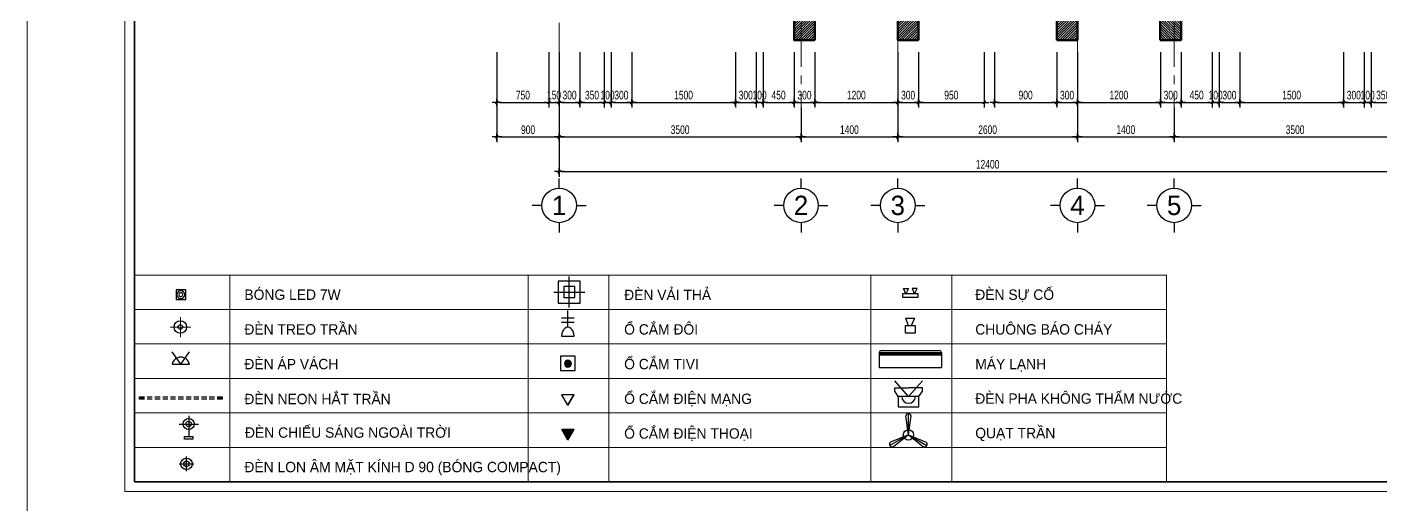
# Model space of a CAD drawing. Header units: inches. Extents: x 88947 to 296847, y 35049 to 161062.
# Drawn here: x 88947 to 108540, y 56385 to 63296 of the extents above; entities that cross this region are included whole.
import ezdxf
from ezdxf.enums import TextEntityAlignment as Align

# ---------------------------------------------------------------- set-up
doc = ezdxf.new("R2010")
doc.units = ezdxf.units.IN
doc.header["$MEASUREMENT"] = 0
doc.header["$PDMODE"] = 1
for name, pattern in [('ACAD_ISO03W100', [30, 12, -18]), ('CENTER', [50.8, 31.75, -6.35, 6.35, -6.35]), ('HIDDEN', [0.375, 0.25, -0.125])]:
    doc.linetypes.add(name, pattern=pattern)
for name, color, linetype, lineweight in [('A-Dims', 145, 'Continuous', 25), ('A-Text', 30, 'Continuous', 9), ('A-Wall', 2, 'Continuous', 35), ('DIM', 7, 'Continuous', 25), ('DO', 4, 'Continuous', 25), ('GHICHU', 40, 'Continuous', 18), ('HACTH', 8, 'Continuous', 5), ('HATCH', 8, 'Continuous', 5), ('KHUNG 1', 6, 'Continuous', 70), ('KHUNG 2', 144, 'Continuous', 18), ('NETMANH', 192, 'Continuous', 18), ('tran', 202, 'Continuous', 15), ('TRUC', 252, 'ACAD_ISO03W100', 13), ('TUONG', 4, 'Continuous', 50)]:
    doc.layers.add(name, color=color, linetype=linetype, lineweight=lineweight)
doc.layers.add('E-socket', color=1, linetype='Continuous')
doc.styles.add('FRANKO', font='VFRANKO.TTF')
doc.styles.add('VHELVEN', font='VHELVEN.TTF')
doc.styles.add('VNI-HELVE-CONDENSE', font='VNARIAL.TTF', dxfattribs={"width": 0.7})
doc.dimstyles.new('TAS-100', dxfattribs={"dimscale": 50, "dimtxt": 2.5, "dimasz": 0.7, "dimexe": 1.5, "dimexo": 1.5, "dimgap": 0.8, "dimtad": 1, "dimdec": 0, "dimzin": 3, "dimdsep": 46, "dimtxsty": 'VNI-HELVE-CONDENSE', "dimblk": 'TICK', "dimcen": 2.5, "dimclrt": 71, "dimazin": 2, "dimtfac": 0.75, "dimtdec": 0, "dimtix": 1, "dimtmove": 2, "dimatfit": 2, "dimldrblk": 'TICK123', "dimfxl": 1.5, "dimtolj": 1, "dimtzin": 0, "dimarcsym": 0})

# ---------------------------------------------------------------- blocks, each defined once
blk = doc.blocks.new('TICK')
at = {"layer": 'A-Dims', "color": 1}
for p, q in [((-2, 0), (2, 0)), ((0, 1.5), (0, -1.5))]:
    blk.add_line(p, q, dxfattribs=at)
at = {"layer": 'A-Dims', "color": 1, "const_width": 0.788}
blk.add_lwpolyline([(-0.33, -0.35), (0.38, 0.38)], dxfattribs=at)
at = {"layer": 'A-Dims', "color": 1, "const_width": 0.394}
for points in [[(0.24, 0.52, -0.414214), (0.52, 0.52, -1)], [(0.52, 0.52, -0.414214), (0.52, 0.24, -1)], [(-0.47, -0.21, 0.414214), (-0.47, -0.49, 1)], [(-0.47, -0.49, 0.414214), (-0.19, -0.49, 1)]]:
    blk.add_lwpolyline(points, format="xyb", dxfattribs=at)
blk = doc.blocks.new('*D642')
at = {"layer": 'Defpoints', "color": 0}
for p in [(96648, 62207), (100148, 62207), (100148, 61707)]:
    blk.add_point(p, dxfattribs=at)
at = {"layer": 'DIM', "color": 0, "lineweight": -2}
for p, q in [((96648, 62132), (96648, 61632)), ((100148, 62132), (100148, 61632)), ((96683, 61707), (100113, 61707))]:
    blk.add_line(p, q, dxfattribs=at)
at = {"layer": 'DIM', "color": 0, "lineweight": -2, "xscale": 35, "yscale": 35, "zscale": 35, "rotation": 180}
blk.add_blockref('TICK', (96648, 61707), dxfattribs=at)
at = {"layer": 'DIM', "color": 0, "lineweight": -2, "xscale": 35, "yscale": 35, "zscale": 35}
blk.add_blockref('TICK', (100148, 61707), dxfattribs=at)
at = {"layer": 'DIM', "color": 71, "insert": (98398, 61811), "char_height": 125, "attachment_point": 5, "style": 'VNI-HELVE-CONDENSE'}
blk.add_mtext('\\A1;3500', dxfattribs=at)
blk = doc.blocks.new('TICK123')
at = {"layer": 'A-Dims', "color": 1}
blk.add_lwpolyline([(0.05, 0, 0, 0.84, 0), (-2.11, 0, 8.4, 8.4, 0)], format="xyseb", dxfattribs=at)
blk = doc.blocks.new('*D643')
at = {"layer": 'Defpoints', "color": 0}
for p in [(100148, 62207), (101548, 62207), (101548, 61707)]:
    blk.add_point(p, dxfattribs=at)
at = {"layer": 'DIM', "color": 0, "lineweight": -2}
for p, q in [((100148, 62132), (100148, 61632)), ((101548, 62132), (101548, 61632)), ((100183, 61707), (101513, 61707))]:
    blk.add_line(p, q, dxfattribs=at)
at = {"layer": 'DIM', "color": 0, "lineweight": -2, "xscale": 35, "yscale": 35, "zscale": 35, "rotation": 180}
blk.add_blockref('TICK', (100148, 61707), dxfattribs=at)
at = {"layer": 'DIM', "color": 0, "lineweight": -2, "xscale": 35, "yscale": 35, "zscale": 35}
blk.add_blockref('TICK', (101548, 61707), dxfattribs=at)
at = {"layer": 'DIM', "color": 71, "insert": (100848, 61811), "char_height": 125, "attachment_point": 5, "style": 'VNI-HELVE-CONDENSE'}
blk.add_mtext('\\A1;1400', dxfattribs=at)
blk = doc.blocks.new('*D644')
at = {"layer": 'Defpoints', "color": 0}
for p in [(101548, 62207), (104148, 62207), (104148, 61707)]:
    blk.add_point(p, dxfattribs=at)
at = {"layer": 'DIM', "color": 0, "lineweight": -2}
for p, q in [((101548, 62132), (101548, 61632)), ((104148, 62132), (104148, 61632)), ((101583, 61707), (104113, 61707))]:
    blk.add_line(p, q, dxfattribs=at)
at = {"layer": 'DIM', "color": 0, "lineweight": -2, "xscale": 35, "yscale": 35, "zscale": 35, "rotation": 180}
blk.add_blockref('TICK', (101548, 61707), dxfattribs=at)
at = {"layer": 'DIM', "color": 0, "lineweight": -2, "xscale": 35, "yscale": 35, "zscale": 35}
blk.add_blockref('TICK', (104148, 61707), dxfattribs=at)
at = {"layer": 'DIM', "color": 71, "insert": (102848, 61811), "char_height": 125, "attachment_point": 5, "style": 'VNI-HELVE-CONDENSE'}
blk.add_mtext('\\A1;2600', dxfattribs=at)
blk = doc.blocks.new('*D645')
at = {"layer": 'Defpoints', "color": 0}
for p in [(104148, 62207), (105548, 62207), (105548, 61707)]:
    blk.add_point(p, dxfattribs=at)
at = {"layer": 'DIM', "color": 0, "lineweight": -2}
for p, q in [((104148, 62132), (104148, 61632)), ((105548, 62132), (105548, 61632)), ((104183, 61707), (105513, 61707))]:
    blk.add_line(p, q, dxfattribs=at)
at = {"layer": 'DIM', "color": 0, "lineweight": -2, "xscale": 35, "yscale": 35, "zscale": 35, "rotation": 180}
blk.add_blockref('TICK', (104148, 61707), dxfattribs=at)
at = {"layer": 'DIM', "color": 0, "lineweight": -2, "xscale": 35, "yscale": 35, "zscale": 35}
blk.add_blockref('TICK', (105548, 61707), dxfattribs=at)
at = {"layer": 'DIM', "color": 71, "insert": (104848, 61811), "char_height": 125, "attachment_point": 5, "style": 'VNI-HELVE-CONDENSE'}
blk.add_mtext('\\A1;1400', dxfattribs=at)
blk = doc.blocks.new('*D646')
at = {"layer": 'Defpoints', "color": 0}
for p in [(105548, 62207), (109048, 62207), (109048, 61707)]:
    blk.add_point(p, dxfattribs=at)
at = {"layer": 'DIM', "color": 0, "lineweight": -2}
for p, q in [((105548, 62132), (105548, 61632)), ((109048, 62132), (109048, 61632)), ((105583, 61707), (109013, 61707))]:
    blk.add_line(p, q, dxfattribs=at)
at = {"layer": 'DIM', "color": 0, "lineweight": -2, "xscale": 35, "yscale": 35, "zscale": 35, "rotation": 180}
blk.add_blockref('TICK', (105548, 61707), dxfattribs=at)
at = {"layer": 'DIM', "color": 0, "lineweight": -2, "xscale": 35, "yscale": 35, "zscale": 35}
blk.add_blockref('TICK', (109048, 61707), dxfattribs=at)
at = {"layer": 'DIM', "color": 71, "insert": (107298, 61811), "char_height": 125, "attachment_point": 5, "style": 'VNI-HELVE-CONDENSE'}
blk.add_mtext('\\A1;3500', dxfattribs=at)
blk = doc.blocks.new('*D647')
at = {"layer": 'Defpoints', "color": 0}
for p in [(96648, 62207), (109048, 62207), (109048, 61207)]:
    blk.add_point(p, dxfattribs=at)
at = {"layer": 'DIM', "color": 0, "lineweight": -2}
for p, q in [((96648, 62132), (96648, 61132)), ((109048, 62132), (109048, 61132)), ((96683, 61207), (109013, 61207))]:
    blk.add_line(p, q, dxfattribs=at)
at = {"layer": 'DIM', "color": 0, "lineweight": -2, "xscale": 35, "yscale": 35, "zscale": 35, "rotation": 180}
blk.add_blockref('TICK', (96648, 61207), dxfattribs=at)
at = {"layer": 'DIM', "color": 0, "lineweight": -2, "xscale": 35, "yscale": 35, "zscale": 35}
blk.add_blockref('TICK', (109048, 61207), dxfattribs=at)
at = {"layer": 'DIM', "color": 71, "insert": (102848, 61311), "char_height": 125, "attachment_point": 5, "style": 'VNI-HELVE-CONDENSE'}
blk.add_mtext('\\A1;12400', dxfattribs=at)
blk = doc.blocks.new('khung ten')
at = {"layer": 'A-Wall', "ltscale": 0.7}
blk.add_lwpolyline([(267204, -219099), (305804, -219099), (305804, -190799), (267204, -190799)], close=True, dxfattribs=at)
at = {"layer": 'KHUNG 2', "ltscale": 0.7}
blk.add_lwpolyline([(267004, -219299), (306004, -219299), (306004, -190599), (267004, -190599)], close=True, dxfattribs=at)
at = {"layer": 'NETMANH', "ltscale": 0.7}
blk.add_lwpolyline([(265004, -220042), (307004, -220042), (307004, -190342), (265004, -190342)], close=True, dxfattribs=at)
blk = doc.blocks.new('*D666')
at = {"layer": 'Defpoints', "color": 0}
for p in [(96498, 63007), (96648, 63007), (96648, 62207)]:
    blk.add_point(p, dxfattribs=at)
at = {"layer": 'DIM', "color": 0, "lineweight": -2}
for p, q in [((96498, 62932), (96498, 62132)), ((96648, 62932), (96648, 62132)), ((96463, 62207), (96428, 62207)), ((96498, 62207), (96648, 62207)), ((96683, 62207), (96718, 62207))]:
    blk.add_line(p, q, dxfattribs=at)
at = {"layer": 'DIM', "color": 0, "lineweight": -2, "xscale": 35, "yscale": 35, "zscale": 35}
blk.add_blockref('TICK', (96498, 62207), dxfattribs=at)
at = {"layer": 'DIM', "color": 0, "lineweight": -2, "xscale": 35, "yscale": 35, "zscale": 35, "rotation": 180}
blk.add_blockref('TICK', (96648, 62207), dxfattribs=at)
at = {"layer": 'DIM', "color": 71, "insert": (96573, 62311), "char_height": 125, "attachment_point": 5, "style": 'VNI-HELVE-CONDENSE'}
blk.add_mtext('\\A1;150', dxfattribs=at)
blk = doc.blocks.new('*D667')
at = {"layer": 'Defpoints', "color": 0}
for p in [(96948, 63007), (97298, 63007), (97298, 62207)]:
    blk.add_point(p, dxfattribs=at)
at = {"layer": 'DIM', "color": 0, "lineweight": -2}
for p, q in [((96948, 62932), (96948, 62132)), ((97298, 62932), (97298, 62132)), ((96983, 62207), (97263, 62207))]:
    blk.add_line(p, q, dxfattribs=at)
at = {"layer": 'DIM', "color": 0, "lineweight": -2, "xscale": 35, "yscale": 35, "zscale": 35, "rotation": 180}
blk.add_blockref('TICK', (96948, 62207), dxfattribs=at)
at = {"layer": 'DIM', "color": 0, "lineweight": -2, "xscale": 35, "yscale": 35, "zscale": 35}
blk.add_blockref('TICK', (97298, 62207), dxfattribs=at)
at = {"layer": 'DIM', "color": 71, "insert": (97123, 62311), "char_height": 125, "attachment_point": 5, "style": 'VNI-HELVE-CONDENSE'}
blk.add_mtext('\\A1;350', dxfattribs=at)
blk = doc.blocks.new('*D668')
at = {"layer": 'Defpoints', "color": 0}
for p in [(97398, 63007), (97698, 63007), (97698, 62207)]:
    blk.add_point(p, dxfattribs=at)
at = {"layer": 'DIM', "color": 0, "lineweight": -2}
for p, q in [((97398, 62932), (97398, 62132)), ((97698, 62932), (97698, 62132)), ((97433, 62207), (97663, 62207))]:
    blk.add_line(p, q, dxfattribs=at)
at = {"layer": 'DIM', "color": 0, "lineweight": -2, "xscale": 35, "yscale": 35, "zscale": 35, "rotation": 180}
blk.add_blockref('TICK', (97398, 62207), dxfattribs=at)
at = {"layer": 'DIM', "color": 0, "lineweight": -2, "xscale": 35, "yscale": 35, "zscale": 35}
blk.add_blockref('TICK', (97698, 62207), dxfattribs=at)
at = {"layer": 'DIM', "color": 71, "insert": (97548, 62311), "char_height": 125, "attachment_point": 5, "style": 'VNI-HELVE-CONDENSE'}
blk.add_mtext('\\A1;300', dxfattribs=at)
blk = doc.blocks.new('*D669')
at = {"layer": 'Defpoints', "color": 0}
for p in [(97698, 63007), (99198, 63007), (99198, 62207)]:
    blk.add_point(p, dxfattribs=at)
at = {"layer": 'DIM', "color": 0, "lineweight": -2}
for p, q in [((97698, 62932), (97698, 62132)), ((99198, 62932), (99198, 62132)), ((97733, 62207), (99163, 62207))]:
    blk.add_line(p, q, dxfattribs=at)
at = {"layer": 'DIM', "color": 0, "lineweight": -2, "xscale": 35, "yscale": 35, "zscale": 35, "rotation": 180}
blk.add_blockref('TICK', (97698, 62207), dxfattribs=at)
at = {"layer": 'DIM', "color": 0, "lineweight": -2, "xscale": 35, "yscale": 35, "zscale": 35}
blk.add_blockref('TICK', (99198, 62207), dxfattribs=at)
at = {"layer": 'DIM', "color": 71, "insert": (98448, 62311), "char_height": 125, "attachment_point": 5, "style": 'VNI-HELVE-CONDENSE'}
blk.add_mtext('\\A1;1500', dxfattribs=at)
blk = doc.blocks.new('*D670')
at = {"layer": 'Defpoints', "color": 0}
for p in [(99198, 63007), (99498, 63007), (99498, 62207)]:
    blk.add_point(p, dxfattribs=at)
at = {"layer": 'DIM', "color": 0, "lineweight": -2}
for p, q in [((99198, 62932), (99198, 62132)), ((99498, 62932), (99498, 62132)), ((99233, 62207), (99463, 62207))]:
    blk.add_line(p, q, dxfattribs=at)
at = {"layer": 'DIM', "color": 0, "lineweight": -2, "xscale": 35, "yscale": 35, "zscale": 35, "rotation": 180}
blk.add_blockref('TICK', (99198, 62207), dxfattribs=at)
at = {"layer": 'DIM', "color": 0, "lineweight": -2, "xscale": 35, "yscale": 35, "zscale": 35}
blk.add_blockref('TICK', (99498, 62207), dxfattribs=at)
at = {"layer": 'DIM', "color": 71, "insert": (99348, 62311), "char_height": 125, "attachment_point": 5, "style": 'VNI-HELVE-CONDENSE'}
blk.add_mtext('\\A1;300', dxfattribs=at)
blk = doc.blocks.new('*D671')
at = {"layer": 'Defpoints', "color": 0}
for p in [(99498, 63007), (99598, 63007), (99598, 62207)]:
    blk.add_point(p, dxfattribs=at)
at = {"layer": 'DIM', "color": 0, "lineweight": -2}
for p, q in [((99498, 62932), (99498, 62132)), ((99598, 62932), (99598, 62132)), ((99463, 62207), (99428, 62207)), ((99498, 62207), (99598, 62207)), ((99633, 62207), (99668, 62207))]:
    blk.add_line(p, q, dxfattribs=at)
at = {"layer": 'DIM', "color": 0, "lineweight": -2, "xscale": 35, "yscale": 35, "zscale": 35}
blk.add_blockref('TICK', (99498, 62207), dxfattribs=at)
at = {"layer": 'DIM', "color": 0, "lineweight": -2, "xscale": 35, "yscale": 35, "zscale": 35, "rotation": 180}
blk.add_blockref('TICK', (99598, 62207), dxfattribs=at)
at = {"layer": 'DIM', "color": 71, "insert": (99548, 62311), "char_height": 125, "attachment_point": 5, "style": 'VNI-HELVE-CONDENSE'}
blk.add_mtext('\\A1;100', dxfattribs=at)
blk = doc.blocks.new('*D672')
at = {"layer": 'Defpoints', "color": 0}
for p in [(99598, 63007), (100048, 63007), (100048, 62207)]:
    blk.add_point(p, dxfattribs=at)
at = {"layer": 'DIM', "color": 0, "lineweight": -2}
for p, q in [((99598, 62932), (99598, 62132)), ((100048, 62932), (100048, 62132)), ((99633, 62207), (100013, 62207))]:
    blk.add_line(p, q, dxfattribs=at)
at = {"layer": 'DIM', "color": 0, "lineweight": -2, "xscale": 35, "yscale": 35, "zscale": 35, "rotation": 180}
blk.add_blockref('TICK', (99598, 62207), dxfattribs=at)
at = {"layer": 'DIM', "color": 0, "lineweight": -2, "xscale": 35, "yscale": 35, "zscale": 35}
blk.add_blockref('TICK', (100048, 62207), dxfattribs=at)
at = {"layer": 'DIM', "color": 71, "insert": (99823, 62311), "char_height": 125, "attachment_point": 5, "style": 'VNI-HELVE-CONDENSE'}
blk.add_mtext('\\A1;450', dxfattribs=at)
blk = doc.blocks.new('*D673')
at = {"layer": 'Defpoints', "color": 0}
for p in [(100348, 63007), (101548, 63007), (101548, 62207)]:
    blk.add_point(p, dxfattribs=at)
at = {"layer": 'DIM', "color": 0, "lineweight": -2}
for p, q in [((100348, 62932), (100348, 62132)), ((101548, 62932), (101548, 62132)), ((100383, 62207), (101513, 62207))]:
    blk.add_line(p, q, dxfattribs=at)
at = {"layer": 'DIM', "color": 0, "lineweight": -2, "xscale": 35, "yscale": 35, "zscale": 35, "rotation": 180}
blk.add_blockref('TICK', (100348, 62207), dxfattribs=at)
at = {"layer": 'DIM', "color": 0, "lineweight": -2, "xscale": 35, "yscale": 35, "zscale": 35}
blk.add_blockref('TICK', (101548, 62207), dxfattribs=at)
at = {"layer": 'DIM', "color": 71, "insert": (100948, 62311), "char_height": 125, "attachment_point": 5, "style": 'VNI-HELVE-CONDENSE'}
blk.add_mtext('\\A1;1200', dxfattribs=at)
blk = doc.blocks.new('*D674')
at = {"layer": 'Defpoints', "color": 0}
for p in [(101548, 63007), (101848, 63007), (101848, 62207)]:
    blk.add_point(p, dxfattribs=at)
at = {"layer": 'DIM', "color": 0, "lineweight": -2}
for p, q in [((101548, 62932), (101548, 62132)), ((101848, 62932), (101848, 62132)), ((101583, 62207), (101813, 62207))]:
    blk.add_line(p, q, dxfattribs=at)
at = {"layer": 'DIM', "color": 0, "lineweight": -2, "xscale": 35, "yscale": 35, "zscale": 35, "rotation": 180}
blk.add_blockref('TICK', (101548, 62207), dxfattribs=at)
at = {"layer": 'DIM', "color": 0, "lineweight": -2, "xscale": 35, "yscale": 35, "zscale": 35}
blk.add_blockref('TICK', (101848, 62207), dxfattribs=at)
at = {"layer": 'DIM', "color": 71, "insert": (101698, 62311), "char_height": 125, "attachment_point": 5, "style": 'VNI-HELVE-CONDENSE'}
blk.add_mtext('\\A1;300', dxfattribs=at)
blk = doc.blocks.new('*D675')
at = {"layer": 'Defpoints', "color": 0}
for p in [(101848, 63007), (102798, 63007), (102798, 62207)]:
    blk.add_point(p, dxfattribs=at)
at = {"layer": 'DIM', "color": 0, "lineweight": -2}
for p, q in [((101848, 62932), (101848, 62132)), ((102798, 62932), (102798, 62132)), ((101883, 62207), (102763, 62207))]:
    blk.add_line(p, q, dxfattribs=at)
at = {"layer": 'DIM', "color": 0, "lineweight": -2, "xscale": 35, "yscale": 35, "zscale": 35, "rotation": 180}
blk.add_blockref('TICK', (101848, 62207), dxfattribs=at)
at = {"layer": 'DIM', "color": 0, "lineweight": -2, "xscale": 35, "yscale": 35, "zscale": 35}
blk.add_blockref('TICK', (102798, 62207), dxfattribs=at)
at = {"layer": 'DIM', "color": 71, "insert": (102323, 62311), "char_height": 125, "attachment_point": 5, "style": 'VNI-HELVE-CONDENSE'}
blk.add_mtext('\\A1;950', dxfattribs=at)
blk = doc.blocks.new('*D676')
at = {"layer": 'Defpoints', "color": 0}
for p in [(102948, 63007), (103848, 63007), (103848, 62207)]:
    blk.add_point(p, dxfattribs=at)
at = {"layer": 'DIM', "color": 0, "lineweight": -2}
for p, q in [((102948, 62932), (102948, 62132)), ((103848, 62932), (103848, 62132)), ((102983, 62207), (103813, 62207))]:
    blk.add_line(p, q, dxfattribs=at)
at = {"layer": 'DIM', "color": 0, "lineweight": -2, "xscale": 35, "yscale": 35, "zscale": 35, "rotation": 180}
blk.add_blockref('TICK', (102948, 62207), dxfattribs=at)
at = {"layer": 'DIM', "color": 0, "lineweight": -2, "xscale": 35, "yscale": 35, "zscale": 35}
blk.add_blockref('TICK', (103848, 62207), dxfattribs=at)
at = {"layer": 'DIM', "color": 71, "insert": (103398, 62311), "char_height": 125, "attachment_point": 5, "style": 'VNI-HELVE-CONDENSE'}
blk.add_mtext('\\A1;900', dxfattribs=at)
blk = doc.blocks.new('*D677')
at = {"layer": 'Defpoints', "color": 0}
for p in [(103848, 63007), (104148, 63007), (104148, 62207)]:
    blk.add_point(p, dxfattribs=at)
at = {"layer": 'DIM', "color": 0, "lineweight": -2}
for p, q in [((103848, 62932), (103848, 62132)), ((104148, 62932), (104148, 62132)), ((103883, 62207), (104113, 62207))]:
    blk.add_line(p, q, dxfattribs=at)
at = {"layer": 'DIM', "color": 0, "lineweight": -2, "xscale": 35, "yscale": 35, "zscale": 35, "rotation": 180}
blk.add_blockref('TICK', (103848, 62207), dxfattribs=at)
at = {"layer": 'DIM', "color": 0, "lineweight": -2, "xscale": 35, "yscale": 35, "zscale": 35}
blk.add_blockref('TICK', (104148, 62207), dxfattribs=at)
at = {"layer": 'DIM', "color": 71, "insert": (103998, 62311), "char_height": 125, "attachment_point": 5, "style": 'VNI-HELVE-CONDENSE'}
blk.add_mtext('\\A1;300', dxfattribs=at)
blk = doc.blocks.new('*D678')
at = {"layer": 'Defpoints', "color": 0}
for p in [(104148, 63007), (105348, 63007), (105348, 62207)]:
    blk.add_point(p, dxfattribs=at)
at = {"layer": 'DIM', "color": 0, "lineweight": -2}
for p, q in [((104148, 62932), (104148, 62132)), ((105348, 62932), (105348, 62132)), ((104183, 62207), (105313, 62207))]:
    blk.add_line(p, q, dxfattribs=at)
at = {"layer": 'DIM', "color": 0, "lineweight": -2, "xscale": 35, "yscale": 35, "zscale": 35, "rotation": 180}
blk.add_blockref('TICK', (104148, 62207), dxfattribs=at)
at = {"layer": 'DIM', "color": 0, "lineweight": -2, "xscale": 35, "yscale": 35, "zscale": 35}
blk.add_blockref('TICK', (105348, 62207), dxfattribs=at)
at = {"layer": 'DIM', "color": 71, "insert": (104748, 62311), "char_height": 125, "attachment_point": 5, "style": 'VNI-HELVE-CONDENSE'}
blk.add_mtext('\\A1;1200', dxfattribs=at)
blk = doc.blocks.new('*D679')
at = {"layer": 'Defpoints', "color": 0}
for p in [(105648, 63007), (106098, 63007), (106098, 62207)]:
    blk.add_point(p, dxfattribs=at)
at = {"layer": 'DIM', "color": 0, "lineweight": -2}
for p, q in [((105648, 62932), (105648, 62132)), ((106098, 62932), (106098, 62132)), ((105683, 62207), (106063, 62207))]:
    blk.add_line(p, q, dxfattribs=at)
at = {"layer": 'DIM', "color": 0, "lineweight": -2, "xscale": 35, "yscale": 35, "zscale": 35, "rotation": 180}
blk.add_blockref('TICK', (105648, 62207), dxfattribs=at)
at = {"layer": 'DIM', "color": 0, "lineweight": -2, "xscale": 35, "yscale": 35, "zscale": 35}
blk.add_blockref('TICK', (106098, 62207), dxfattribs=at)
at = {"layer": 'DIM', "color": 71, "insert": (105873, 62311), "char_height": 125, "attachment_point": 5, "style": 'VNI-HELVE-CONDENSE'}
blk.add_mtext('\\A1;450', dxfattribs=at)
blk = doc.blocks.new('*D680')
at = {"layer": 'Defpoints', "color": 0}
for p in [(106098, 63007), (106198, 63007), (106198, 62207)]:
    blk.add_point(p, dxfattribs=at)
at = {"layer": 'DIM', "color": 0, "lineweight": -2}
for p, q in [((106098, 62932), (106098, 62132)), ((106198, 62932), (106198, 62132)), ((106063, 62207), (106028, 62207)), ((106098, 62207), (106198, 62207)), ((106233, 62207), (106268, 62207))]:
    blk.add_line(p, q, dxfattribs=at)
at = {"layer": 'DIM', "color": 0, "lineweight": -2, "xscale": 35, "yscale": 35, "zscale": 35}
blk.add_blockref('TICK', (106098, 62207), dxfattribs=at)
at = {"layer": 'DIM', "color": 0, "lineweight": -2, "xscale": 35, "yscale": 35, "zscale": 35, "rotation": 180}
blk.add_blockref('TICK', (106198, 62207), dxfattribs=at)
at = {"layer": 'DIM', "color": 71, "insert": (106148, 62311), "char_height": 125, "attachment_point": 5, "style": 'VNI-HELVE-CONDENSE'}
blk.add_mtext('\\A1;100', dxfattribs=at)
blk = doc.blocks.new('*D681')
at = {"layer": 'Defpoints', "color": 0}
for p in [(106198, 63007), (106498, 63007), (106498, 62207)]:
    blk.add_point(p, dxfattribs=at)
at = {"layer": 'DIM', "color": 0, "lineweight": -2}
for p, q in [((106198, 62932), (106198, 62132)), ((106498, 62932), (106498, 62132)), ((106233, 62207), (106463, 62207))]:
    blk.add_line(p, q, dxfattribs=at)
at = {"layer": 'DIM', "color": 0, "lineweight": -2, "xscale": 35, "yscale": 35, "zscale": 35, "rotation": 180}
blk.add_blockref('TICK', (106198, 62207), dxfattribs=at)
at = {"layer": 'DIM', "color": 0, "lineweight": -2, "xscale": 35, "yscale": 35, "zscale": 35}
blk.add_blockref('TICK', (106498, 62207), dxfattribs=at)
at = {"layer": 'DIM', "color": 71, "insert": (106348, 62311), "char_height": 125, "attachment_point": 5, "style": 'VNI-HELVE-CONDENSE'}
blk.add_mtext('\\A1;300', dxfattribs=at)
blk = doc.blocks.new('*D682')
at = {"layer": 'Defpoints', "color": 0}
for p in [(106498, 63007), (107998, 63007), (107998, 62207)]:
    blk.add_point(p, dxfattribs=at)
at = {"layer": 'DIM', "color": 0, "lineweight": -2}
for p, q in [((106498, 62932), (106498, 62132)), ((107998, 62932), (107998, 62132)), ((106533, 62207), (107963, 62207))]:
    blk.add_line(p, q, dxfattribs=at)
at = {"layer": 'DIM', "color": 0, "lineweight": -2, "xscale": 35, "yscale": 35, "zscale": 35, "rotation": 180}
blk.add_blockref('TICK', (106498, 62207), dxfattribs=at)
at = {"layer": 'DIM', "color": 0, "lineweight": -2, "xscale": 35, "yscale": 35, "zscale": 35}
blk.add_blockref('TICK', (107998, 62207), dxfattribs=at)
at = {"layer": 'DIM', "color": 71, "insert": (107248, 62311), "char_height": 125, "attachment_point": 5, "style": 'VNI-HELVE-CONDENSE'}
blk.add_mtext('\\A1;1500', dxfattribs=at)
blk = doc.blocks.new('*D683')
at = {"layer": 'Defpoints', "color": 0}
for p in [(107998, 63007), (108298, 63007), (108298, 62207)]:
    blk.add_point(p, dxfattribs=at)
at = {"layer": 'DIM', "color": 0, "lineweight": -2}
for p, q in [((107998, 62932), (107998, 62132)), ((108298, 62932), (108298, 62132)), ((108033, 62207), (108263, 62207))]:
    blk.add_line(p, q, dxfattribs=at)
at = {"layer": 'DIM', "color": 0, "lineweight": -2, "xscale": 35, "yscale": 35, "zscale": 35, "rotation": 180}
blk.add_blockref('TICK', (107998, 62207), dxfattribs=at)
at = {"layer": 'DIM', "color": 0, "lineweight": -2, "xscale": 35, "yscale": 35, "zscale": 35}
blk.add_blockref('TICK', (108298, 62207), dxfattribs=at)
at = {"layer": 'DIM', "color": 71, "insert": (108148, 62311), "char_height": 125, "attachment_point": 5, "style": 'VNI-HELVE-CONDENSE'}
blk.add_mtext('\\A1;300', dxfattribs=at)
blk = doc.blocks.new('*D684')
at = {"layer": 'Defpoints', "color": 0}
for p in [(108298, 63007), (108398, 63007), (108398, 62207)]:
    blk.add_point(p, dxfattribs=at)
at = {"layer": 'DIM', "color": 0, "lineweight": -2}
for p, q in [((108298, 62932), (108298, 62132)), ((108398, 62932), (108398, 62132)), ((108263, 62207), (108228, 62207)), ((108298, 62207), (108398, 62207)), ((108433, 62207), (108468, 62207))]:
    blk.add_line(p, q, dxfattribs=at)
at = {"layer": 'DIM', "color": 0, "lineweight": -2, "xscale": 35, "yscale": 35, "zscale": 35}
blk.add_blockref('TICK', (108298, 62207), dxfattribs=at)
at = {"layer": 'DIM', "color": 0, "lineweight": -2, "xscale": 35, "yscale": 35, "zscale": 35, "rotation": 180}
blk.add_blockref('TICK', (108398, 62207), dxfattribs=at)
at = {"layer": 'DIM', "color": 71, "insert": (108348, 62311), "char_height": 125, "attachment_point": 5, "style": 'VNI-HELVE-CONDENSE'}
blk.add_mtext('\\A1;100', dxfattribs=at)
blk = doc.blocks.new('*D685')
at = {"layer": 'Defpoints', "color": 0}
for p in [(108398, 63007), (108748, 63007), (108748, 62207)]:
    blk.add_point(p, dxfattribs=at)
at = {"layer": 'DIM', "color": 0, "lineweight": -2}
for p, q in [((108398, 62932), (108398, 62132)), ((108748, 62932), (108748, 62132)), ((108433, 62207), (108713, 62207))]:
    blk.add_line(p, q, dxfattribs=at)
at = {"layer": 'DIM', "color": 0, "lineweight": -2, "xscale": 35, "yscale": 35, "zscale": 35, "rotation": 180}
blk.add_blockref('TICK', (108398, 62207), dxfattribs=at)
at = {"layer": 'DIM', "color": 0, "lineweight": -2, "xscale": 35, "yscale": 35, "zscale": 35}
blk.add_blockref('TICK', (108748, 62207), dxfattribs=at)
at = {"layer": 'DIM', "color": 71, "insert": (108573, 62311), "char_height": 125, "attachment_point": 5, "style": 'VNI-HELVE-CONDENSE'}
blk.add_mtext('\\A1;350', dxfattribs=at)
blk = doc.blocks.new('*D716')
at = {"layer": 'Defpoints', "color": 0}
for p in [(95748, 63007), (96498, 63007), (96498, 62207)]:
    blk.add_point(p, dxfattribs=at)
at = {"layer": 'DIM', "color": 0, "lineweight": -2}
for p, q in [((95748, 62932), (95748, 62132)), ((96498, 62932), (96498, 62132)), ((95783, 62207), (96463, 62207))]:
    blk.add_line(p, q, dxfattribs=at)
at = {"layer": 'DIM', "color": 0, "lineweight": -2, "xscale": 35, "yscale": 35, "zscale": 35, "rotation": 180}
blk.add_blockref('TICK', (95748, 62207), dxfattribs=at)
at = {"layer": 'DIM', "color": 0, "lineweight": -2, "xscale": 35, "yscale": 35, "zscale": 35}
blk.add_blockref('TICK', (96498, 62207), dxfattribs=at)
at = {"layer": 'DIM', "color": 71, "insert": (96123, 62311), "char_height": 125, "attachment_point": 5, "style": 'VNI-HELVE-CONDENSE'}
blk.add_mtext('\\A1;750', dxfattribs=at)
blk = doc.blocks.new('*D717')
at = {"layer": 'Defpoints', "color": 0}
for p in [(95748, 62207), (96648, 62207), (96648, 61707)]:
    blk.add_point(p, dxfattribs=at)
at = {"layer": 'DIM', "color": 0, "lineweight": -2}
for p, q in [((95748, 62132), (95748, 61632)), ((96648, 62132), (96648, 61632)), ((95783, 61707), (96613, 61707))]:
    blk.add_line(p, q, dxfattribs=at)
at = {"layer": 'DIM', "color": 0, "lineweight": -2, "xscale": 35, "yscale": 35, "zscale": 35, "rotation": 180}
blk.add_blockref('TICK', (95748, 61707), dxfattribs=at)
at = {"layer": 'DIM', "color": 0, "lineweight": -2, "xscale": 35, "yscale": 35, "zscale": 35}
blk.add_blockref('TICK', (96648, 61707), dxfattribs=at)
at = {"layer": 'DIM', "color": 71, "insert": (96198, 61811), "char_height": 125, "attachment_point": 5, "style": 'VNI-HELVE-CONDENSE'}
blk.add_mtext('\\A1;900', dxfattribs=at)
blk = doc.blocks.new('*D722')
at = {"layer": 'Defpoints', "color": 0}
for p in [(97298, 63007), (97398, 63007), (97398, 62207)]:
    blk.add_point(p, dxfattribs=at)
at = {"layer": 'DIM', "color": 0, "lineweight": -2}
for p, q in [((97298, 62932), (97298, 62132)), ((97398, 62932), (97398, 62132)), ((97263, 62207), (97228, 62207)), ((97298, 62207), (97398, 62207)), ((97433, 62207), (97468, 62207))]:
    blk.add_line(p, q, dxfattribs=at)
at = {"layer": 'DIM', "color": 0, "lineweight": -2, "xscale": 35, "yscale": 35, "zscale": 35}
blk.add_blockref('TICK', (97298, 62207), dxfattribs=at)
at = {"layer": 'DIM', "color": 0, "lineweight": -2, "xscale": 35, "yscale": 35, "zscale": 35, "rotation": 180}
blk.add_blockref('TICK', (97398, 62207), dxfattribs=at)
at = {"layer": 'DIM', "color": 71, "insert": (97348, 62311), "char_height": 125, "attachment_point": 5, "style": 'VNI-HELVE-CONDENSE'}
blk.add_mtext('\\A1;100', dxfattribs=at)
blk = doc.blocks.new('*D723')
at = {"layer": 'Defpoints', "color": 0}
for p in [(96648, 63007), (96948, 63007), (96948, 62207)]:
    blk.add_point(p, dxfattribs=at)
at = {"layer": 'DIM', "color": 0, "lineweight": -2}
for p, q in [((96648, 62932), (96648, 62132)), ((96948, 62932), (96948, 62132)), ((96683, 62207), (96913, 62207))]:
    blk.add_line(p, q, dxfattribs=at)
at = {"layer": 'DIM', "color": 0, "lineweight": -2, "xscale": 35, "yscale": 35, "zscale": 35, "rotation": 180}
blk.add_blockref('TICK', (96648, 62207), dxfattribs=at)
at = {"layer": 'DIM', "color": 0, "lineweight": -2, "xscale": 35, "yscale": 35, "zscale": 35}
blk.add_blockref('TICK', (96948, 62207), dxfattribs=at)
at = {"layer": 'DIM', "color": 71, "insert": (96798, 62311), "char_height": 125, "attachment_point": 5, "style": 'VNI-HELVE-CONDENSE'}
blk.add_mtext('\\A1;300', dxfattribs=at)
blk = doc.blocks.new('TRUCCOT')
for p, q in [((0, -140), (0, 0)), ((-250, -390), (-390, -390)), ((250, -390), (390, -390)), ((0, -640), (0, -780))]:
    blk.add_line(p, q)
blk.add_circle((0, -390), 250)
at = {"layer": 'GHICHU', "style": 'VHELVEN'}
blk.add_attdef('TRUC', text='', height=280, dxfattribs=at).set_placement((0, -390), align=Align.MIDDLE_CENTER)
blk = doc.blocks.new('A$C03A4483D')
at = {"layer": 'HATCH'}
h = blk.add_hatch(dxfattribs=at)
h.set_pattern_fill('ANSI31', color=256, scale=200, style=0)
h.set_pattern_definition([(45, (1e-08, -1500), (-17.6777, 17.6777), [])])
h.paths.add_polyline_path([(200, -2000), (-100, -2000), (-100, -1200), (200, -1200)])
h = blk.add_hatch(dxfattribs=at)
h.set_pattern_fill('ANSI31', color=256, scale=200, style=0)
h.set_pattern_definition([(45, (1500, -1500), (-17.6777, 17.6777), [])])
h.paths.add_polyline_path([(1700, -2000), (1400, -2000), (1400, -1200), (1700, -1200)])
h = blk.add_hatch(dxfattribs=at)
h.set_pattern_fill('ANSI31', color=256, scale=200, style=0)
h.set_pattern_definition([(45, (3500, -1500), (-17.6777, 17.6777), [])])
h.paths.add_polyline_path([(3700, -2000), (4000, -2000), (4000, -1200), (3700, -1200)])
h = blk.add_hatch(dxfattribs=at)
h.set_pattern_fill('ANSI31', color=256, scale=200, style=0)
h.set_pattern_definition([(135, (5400, -1500), (17.6777, 17.6777), [])])
h.paths.add_polyline_path([(5200, -2000), (5500, -2000), (5500, -1200), (5200, -1200)])
at = {"layer": 'KHUNG 1'}
for points in [[(-100, -1200), (100, -1200), (100, -1400), (-100, -1400)], [(1400, -1200), (1600, -1200), (1600, -1400), (1400, -1400)], [(3800, -1200), (4000, -1200), (4000, -1400), (3800, -1400)], [(4000, -1200), (3800, -1200), (3800, -1400), (4000, -1400)], [(5500, -1200), (5300, -1200), (5300, -1400), (5500, -1400)]]:
    blk.add_lwpolyline(points, close=True, dxfattribs=at)
for points in [[(-100, -1400), (100, -1400), (-100, -1200), (100, -1200)], [(1400, -1400), (1600, -1400), (1400, -1200), (1600, -1200)], [(3800, -1400), (4000, -1400), (3800, -1200), (4000, -1200)], [(4000, -1400), (3800, -1400), (4000, -1200), (3800, -1200)], [(5500, -1400), (5300, -1400), (5500, -1200), (5300, -1200)]]:
    blk.add_solid(points, dxfattribs=at)
at = {"layer": 'TUONG'}
for points in [[(200, -2000), (-100, -2000), (-100, -1200), (200, -1200)], [(1700, -2000), (1400, -2000), (1400, -1200), (1700, -1200)], [(3700, -2000), (4000, -2000), (4000, -1200), (3700, -1200)], [(5200, -2000), (5500, -2000), (5500, -1200), (5200, -1200)]]:
    blk.add_lwpolyline(points, close=True, dxfattribs=at)
blk = doc.blocks.new('*D729')
at = {"layer": 'Defpoints', "color": 0}
for p in [(100048, 63007), (100348, 63007), (100348, 62207)]:
    blk.add_point(p, dxfattribs=at)
at = {"layer": 'DIM', "color": 0, "lineweight": -2}
for p, q in [((100048, 62932), (100048, 62132)), ((100348, 62932), (100348, 62132)), ((100083, 62207), (100313, 62207))]:
    blk.add_line(p, q, dxfattribs=at)
at = {"layer": 'DIM', "color": 0, "lineweight": -2, "xscale": 35, "yscale": 35, "zscale": 35, "rotation": 180}
blk.add_blockref('TICK', (100048, 62207), dxfattribs=at)
at = {"layer": 'DIM', "color": 0, "lineweight": -2, "xscale": 35, "yscale": 35, "zscale": 35}
blk.add_blockref('TICK', (100348, 62207), dxfattribs=at)
at = {"layer": 'DIM', "color": 71, "insert": (100198, 62311), "char_height": 125, "attachment_point": 5, "style": 'VNI-HELVE-CONDENSE'}
blk.add_mtext('\\A1;300', dxfattribs=at)
blk = doc.blocks.new('*D730')
at = {"layer": 'Defpoints', "color": 0}
for p in [(105348, 63007), (105648, 63007), (105648, 62207)]:
    blk.add_point(p, dxfattribs=at)
at = {"layer": 'DIM', "color": 0, "lineweight": -2}
for p, q in [((105348, 62932), (105348, 62132)), ((105648, 62932), (105648, 62132)), ((105383, 62207), (105613, 62207))]:
    blk.add_line(p, q, dxfattribs=at)
at = {"layer": 'DIM', "color": 0, "lineweight": -2, "xscale": 35, "yscale": 35, "zscale": 35, "rotation": 180}
blk.add_blockref('TICK', (105348, 62207), dxfattribs=at)
at = {"layer": 'DIM', "color": 0, "lineweight": -2, "xscale": 35, "yscale": 35, "zscale": 35}
blk.add_blockref('TICK', (105648, 62207), dxfattribs=at)
at = {"layer": 'DIM', "color": 71, "insert": (105498, 62311), "char_height": 125, "attachment_point": 5, "style": 'VNI-HELVE-CONDENSE'}
blk.add_mtext('\\A1;300', dxfattribs=at)
blk = doc.blocks.new('CP1')
blk.add_lwpolyline([(-87, 86), (89, 86), (89, -89), (-87, -89)], close=True)
for radius in [70, 35]:
    blk.add_circle((0, 0), radius)
blk = doc.blocks.new('EWTWETEW')
at = {"ltscale": 5}
for points in [[(0, 0), (-125, 175)], [(-125, 0), (-125, 0), (125, 0)], [(0, 0), (125, 175)]]:
    blk.add_lwpolyline(points, dxfattribs=at)
blk.add_arc((0, -28), 128, 12.6804, 167.3196, dxfattribs=at)
blk = doc.blocks.new('12')
at = {"linetype": 'HIDDEN', "ltscale": 300}
blk.add_lwpolyline([(-600, 20), (600, 20), (600, 50), (-600, 50)], close=True, dxfattribs=at)
for points in [[(-600, 20), (-600, 50), (-525, 20), (-525, 50)], [(600, 20), (600, 50), (525, 20), (525, 50)]]:
    blk.add_solid(points)
blk = doc.blocks.new('S-2')
at = {"layer": 'E-socket', "linetype": 'Continuous', "ltscale": 50}
for p, q in [((-75, 219), (75, 219)), ((-75, 167), (75, 167)), ((0, 107), (0, 307)), ((-75, 0), (75, 0))]:
    blk.add_line(p, q, dxfattribs=at)
blk.add_ellipse((0, 0), major_axis=(0, 107), ratio=0.7, start_param=4.712389, end_param=7.853982, dxfattribs=at)
blk = doc.blocks.new('tivi')
h = blk.add_hatch(color=6)
edge = h.paths.add_edge_path()
edge.add_arc((-1, 134), 66.8, 0, 360)
blk.add_lwpolyline([(-140, 279), (140, 279), (140, 0), (-140, 0)], close=True)
at = {"color": 6}
blk.add_circle((-1, 134), 66.8, dxfattribs=at)
blk = doc.blocks.new('P')
at = {"linetype": 'Continuous', "ltscale": 2}
for p, q in [((0, 0), (308, 178)), ((0, 0), (308, -178)), ((9, 0), (303, 170)), ((9, 0), (303, -170)), ((303, -170), (303, 170)), ((308, -178), (308, 178))]:
    blk.add_line(p, q, dxfattribs=at)
blk = doc.blocks.new('D')
at = {"linetype": 'Continuous', "ltscale": 2}
blk.add_hatch(color=256, dxfattribs=at).paths.add_polyline_path([(0, 0), (308, -178), (308, 178)])
for p, q in [((0, 0), (308, 178)), ((0, 0), (308, -178)), ((308, -178), (308, 178))]:
    blk.add_line(p, q, dxfattribs=at)
blk = doc.blocks.new('EM')
blk.add_lwpolyline([(-225, 0), (225, 0), (225, 100), (-225, 100)], close=True)
for points in [[(-125, 100), (-200, 250), (-50, 250), (-125, 100)], [(125, 100), (200, 250), (50, 250), (125, 100)]]:
    blk.add_lwpolyline(points)
blk = doc.blocks.new('COI')
blk.add_lwpolyline([(-50, 200), (-125, 425), (125, 425), (25, 200)])
blk.add_lwpolyline([(-150, 0), (150, 0), (150, 200), (-150, 200)], close=True)
blk = doc.blocks.new('$d_57')
for p, q in [((-450, 214), (450, 214)), ((-450, 214), (-450, 0)), ((-450, 204), (450, 204)), ((-420, 244), (420, 244)), ((450, 214), (450, 0)), ((-450, 194), (450, 194)), ((-450, 184), (450, 184)), ((-450, 0), (450, 0))]:
    blk.add_line(p, q)
for centre, start, end in [((-420, 214), 90, 180), ((420, 214), 0, 90)]:
    blk.add_arc(centre, 30, start, end)
blk.add_attdef('TENDIEN', (-248, 342), '', height=70)
blk = doc.blocks.new('F')
for points in [[(0, 150), (-200, 375)], [(-150, 150), (-200, 225), (-200, 275), (0, 275)], [(0, 150), (200, 375)], [(150, 150), (200, 225), (200, 275), (0, 275)]]:
    blk.add_lwpolyline(points)
blk.add_lwpolyline([(-150, 0), (150, 0), (150, 150), (-150, 150)], close=True)
blk.add_arc((0, 150), 100, 180, 0)
blk = doc.blocks.new('DNT')
for points in [[(-175, 275), (175, 275)], [(0, 425), (0, 50)]]:
    blk.add_lwpolyline(points)
blk.add_lwpolyline([(-75, 50), (75, 50), (75, 0), (-75, 0)], close=True)
for radius in [100, 50]:
    blk.add_circle((0, 275), radius)

msp = doc.modelspace()

# ---------------------------------------------------------------- linework, layer by layer
at = {"layer": 'DO', "ltscale": 5}
for p, q in [((96793.2, 59238.6), (96793.2, 59686.4)), ((96569.3, 59462.5), (97017.1, 59462.5)), ((91254, 56871.9), (91254, 57085)), ((91147.4, 56978.5), (91360.5, 56978.5))]:
    msp.add_line(p, q, dxfattribs=at)
at = {"layer": 'DO'}
for q in [(101662.8, 57671.4), (101702.6, 57705.9), (101742.4, 57671.4), (101435.1, 57242.5), (101445.1, 57294.2), (101484.9, 57225.2), (101920.4, 57225.2), (101960.2, 57294.2), (101970.2, 57242.5)]:
    msp.add_line((101702.6, 57396.9), q, dxfattribs=at)
at = {"layer": 'DO', "ltscale": 5}
for points in [[(96633.2, 59302.5), (96953.2, 59302.5), (96953.2, 59622.5), (96633.2, 59622.5)], [(96713.2, 59382.5), (96873.2, 59382.5), (96873.2, 59542.5), (96713.2, 59542.5)]]:
    msp.add_lwpolyline(points, close=True, dxfattribs=at)
at = {"layer": 'DO'}
for centre, radius in [((91165.8, 58958.7), 90.1), ((91165.8, 58957.4), 32.1), ((101702.6, 57396.9), 75)]:
    msp.add_circle(centre, radius, dxfattribs=at)
for centre, start, end in [((101702.6, 57665.6), 8.22489, 171.77511), ((101469.9, 57262.6), 128.22489, 291.77511), ((101935.4, 57262.6), 248.22489, 51.77511)]:
    msp.add_arc(centre, 40.2, start, end, dxfattribs=at)
at = {"layer": 'DO', "ltscale": 5}
for major_axis, start_param, end_param in [((84, 0), -0.0001092, 6.2830761), ((-42, 0), 3.1421092, 9.4252945)]:
    msp.add_ellipse((91254, 56978.5), major_axis=major_axis, ratio=1, start_param=start_param, end_param=end_param, dxfattribs=at)
at = {"layer": 'HACTH'}
for points in [[(91165.8, 58812.6), (91165.8, 59102.2)], [(91016.4, 58957.4), (91315.1, 58957.4)]]:
    msp.add_lwpolyline(points, dxfattribs=at)
at = {"layer": 'tran'}
msp.add_lwpolyline([(90503, 59709.8), (105436.3, 59709.8), (105436.3, 56718.1), (90503, 56718.1)], close=True, dxfattribs=at)
for points in [[(91881.2, 59709.8), (91881.2, 56718.1)], [(96197.7, 59709.8), (96197.7, 56718.1)], [(97368.5, 59709.8), (97368.5, 56718.1)], [(101160.4, 59709.8), (101160.4, 56718.1)], [(102331.2, 59709.8), (102331.2, 56718.1)], [(90503, 59211.2), (105436.3, 59211.2)], [(90503, 58712.5), (105436.3, 58712.5)], [(90503, 58213.9), (105436.3, 58213.9)], [(90503, 57715.3), (105436.3, 57715.3)], [(90503, 57216.7), (105436.3, 57216.7)]]:
    msp.add_lwpolyline(points, dxfattribs=at)
at = {"layer": 'TRUC', "linetype": 'CENTER', "ltscale": 20}
for points in [[(96647.7, 61706.8), (96647.7, 74206.8)], [(100147.7, 61706.8), (100147.7, 74206.8)], [(101547.7, 61706.8), (101547.7, 74206.8)], [(104147.7, 61706.8), (104147.7, 74206.8)], [(105547.7, 61706.8), (105547.7, 74206.8)]]:
    msp.add_lwpolyline(points, dxfattribs=at)

# ---------------------------------------------------------------- block references
at = {"layer": 'A-Text', "xscale": 0.7071428571362048, "yscale": 0.7071428573544836, "zscale": 0.7071428573664265}
msp.add_blockref('khung ten', (-98448.5, 211652.7), dxfattribs=at)
at = {"layer": 'DIM'}
ref = msp.add_blockref('TRUCCOT', (96647.7, 61106.8), dxfattribs=at)
ref.add_attrib('TRUC', '1', dxfattribs={"layer": 'GHICHU', "height": 280, "style": 'FRANKO'}).set_placement((96647.7, 60716.8), align=Align.MIDDLE_CENTER)
ref = msp.add_blockref('TRUCCOT', (100147.7, 61106.8), dxfattribs=at)
ref.add_attrib('TRUC', '2', dxfattribs={"layer": 'GHICHU', "height": 280, "style": 'FRANKO'}).set_placement((100147.7, 60716.8), align=Align.MIDDLE_CENTER)
ref = msp.add_blockref('TRUCCOT', (101547.7, 61106.8), dxfattribs=at)
ref.add_attrib('TRUC', '3', dxfattribs={"layer": 'GHICHU', "height": 280, "style": 'FRANKO'}).set_placement((101547.7, 60716.8), align=Align.MIDDLE_CENTER)
ref = msp.add_blockref('TRUCCOT', (104147.7, 61106.8), dxfattribs=at)
ref.add_attrib('TRUC', '4', dxfattribs={"layer": 'GHICHU', "height": 280, "style": 'FRANKO'}).set_placement((104147.7, 60716.8), align=Align.MIDDLE_CENTER)
ref = msp.add_blockref('TRUCCOT', (105547.7, 61106.8), dxfattribs=at)
ref.add_attrib('TRUC', '5', dxfattribs={"layer": 'GHICHU', "height": 280, "style": 'FRANKO'}).set_placement((105547.7, 60716.8), align=Align.MIDDLE_CENTER)
at = {"layer": 'DO', "ltscale": 5, "xscale": -0.8000000007450581, "yscale": 0.8000000000465661, "zscale": 0.8, "rotation": 180}
msp.add_blockref('CP1', (91172.4, 59425.5), dxfattribs=at)
at = {"layer": 'DO'}
for name, p, xscale, yscale, zscale in [('EM', (101729.1, 59389.2), 0.5, 0.5, 0.25), ('COI', (101729.1, 58875.1), 0.5, 0.5, 0.5), ('tivi', (96773.1, 58327.7), -0.75, 0.75, 0.75), ('DNT', (91286.3, 57334.7), 0.8000000007450581, 0.8000000000465661, 0.8)]:
    msp.add_blockref(name, p, dxfattribs=dict(at, xscale=xscale, yscale=yscale, zscale=zscale))
at = {"layer": 'DO', "ltscale": 5}
msp.add_blockref('EWTWETEW', (91172.4, 58421.6), dxfattribs=at)
at = {"layer": 'DO'}
for name, p in [('$d_57', (101729.1, 58373.1)), ('F', (101705.1, 57805))]:
    msp.add_blockref(name, p, dxfattribs=at)
at = {"layer": 'DO', "xscale": -1}
msp.add_blockref('12', (91172.4, 57896.3), dxfattribs=at)
at = {"layer": 'DO', "xscale": 0.5003126955125481, "yscale": 0.5003126955125481, "zscale": 0.5003126954346466, "rotation": 90}
for name, p in [('P', (96773.6, 57823.3)), ('D', (96773.6, 57321.4))]:
    msp.add_blockref(name, p, dxfattribs=at)
at = {"layer": 'E-socket', "xscale": 1.199999999953434, "yscale": 1.200000000186265, "zscale": 1.2}
msp.add_blockref('S-2', (96773.6, 58827.2), dxfattribs=at)
at = {"layer": 'TUONG'}
msp.add_blockref('A$C03A4483D', (100147.7, 65106.8), dxfattribs=at)

# ---------------------------------------------------------------- texts
at = {"layer": 'A-Text', "style": 'FRANKO'}
for s, p in [('BOÙNG LED 7W', (92092.3, 59425.5)), ('ÑEØN VAÛI THAÛ', (97588.2, 59422.1)), ('ÑEØN SÖÏ COÁ', (102669.5, 59425.5)), ('ÑEØN TREO TRAÀN', (92092.3, 58923.5)), ('OÅ CAÉM ÑOÂI', (97588.2, 58923.5)), ('CHUOÂNG BAÙO CHAÙY', (102669.5, 58923.5)), ('ÑEØN AÙP VAÙCH', (92092.3, 58421.6)), ('OÅ CAÉM TIVI', (97588.2, 58421.6)), ('MAÙY LAÏNH', (102669.5, 58421.6)), ('ÑEØN NEON HAÉT TRAÀN', (92092.3, 57916.3)), ('OÅ CAÉM ÑIEÄN MAÏNG', (97588.2, 57919.7)), ('ÑEØN PHA KHOÂNG THAÁM NÖÔÙC', (102669.5, 57923)), ('ÑEØN CHIEÁU SAÙNG NGOAØI TRÔØI', (92100.8, 57431)), ('OÅ CAÉM ÑIEÄN THOAÏI', (97588.2, 57417.7)), ('QUAÏT TRAÀN', (102669.5, 57424.4)), ('ÑEØN LON AÂM MAËT KÍNH D 90 (BOÙNG COMPACT)', (92092.3, 56932.4))]:
    msp.add_text(s, height=150, dxfattribs=at).set_placement(p, align=Align.MIDDLE_LEFT)

# ---------------------------------------------------------------- dimensions: what is measured, and where the dimension line sits
at = {"layer": 'DIM'}
for base, p1, p2, picture, middle in [((96497.7, 62206.8), (95747.7, 63006.8), (96497.7, 63006.8), '*D716', (96122.7, 62310.6)), ((96647.7, 62206.8), (96497.7, 63006.8), (96647.7, 63006.8), '*D666', (96572.7, 62310.6)), ((96947.7, 62206.8), (96647.7, 63006.8), (96947.7, 63006.8), '*D723', (96797.7, 62310.7)), ((97297.7, 62206.8), (96947.7, 63006.8), (97297.7, 63006.8), '*D667', (97122.7, 62310.7)), ((97397.7, 62206.8), (97297.7, 63006.8), (97397.7, 63006.8), '*D722', (97347.7, 62310.6)), ((97697.7, 62206.8), (97397.7, 63006.8), (97697.7, 63006.8), '*D668', (97547.7, 62310.7)), ((99197.7, 62206.8), (97697.7, 63006.8), (99197.7, 63006.8), '*D669', (98447.7, 62310.6)), ((99497.7, 62206.8), (99197.7, 63006.8), (99497.7, 63006.8), '*D670', (99347.7, 62310.7)), ((99597.7, 62206.8), (99497.7, 63006.8), (99597.7, 63006.8), '*D671', (99547.7, 62310.6)), ((100047.7, 62206.8), (99597.7, 63006.8), (100047.7, 63006.8), '*D672', (99822.7, 62310.6)), ((100347.7, 62206.8), (100047.7, 63006.8), (100347.7, 63006.8), '*D729', (100197.7, 62310.7)), ((101547.7, 62206.8), (100347.7, 63006.8), (101547.7, 63006.8), '*D673', (100947.7, 62310.6)), ((101847.7, 62206.8), (101547.7, 63006.8), (101847.7, 63006.8), '*D674', (101697.7, 62310.7)), ((102797.7, 62206.8), (101847.7, 63006.8), (102797.7, 63006.8), '*D675', (102322.7, 62310.6)), ((103847.7, 62206.8), (102947.7, 63006.8), (103847.7, 63006.8), '*D676', (103397.7, 62310.6)), ((104147.7, 62206.8), (103847.7, 63006.8), (104147.7, 63006.8), '*D677', (103997.7, 62310.7)), ((105347.7, 62206.8), (104147.7, 63006.8), (105347.7, 63006.8), '*D678', (104747.7, 62310.6)), ((105647.7, 62206.8), (105347.7, 63006.8), (105647.7, 63006.8), '*D730', (105497.7, 62310.7)), ((106097.7, 62206.8), (105647.7, 63006.8), (106097.7, 63006.8), '*D679', (105872.7, 62310.6)), ((106197.7, 62206.8), (106097.7, 63006.8), (106197.7, 63006.8), '*D680', (106147.7, 62310.6)), ((106497.7, 62206.8), (106197.7, 63006.8), (106497.7, 63006.8), '*D681', (106347.7, 62310.7)), ((107997.7, 62206.8), (106497.7, 63006.8), (107997.7, 63006.8), '*D682', (107247.7, 62310.6)), ((108297.7, 62206.8), (107997.7, 63006.8), (108297.7, 63006.8), '*D683', (108147.7, 62310.7)), ((108397.7, 62206.8), (108297.7, 63006.8), (108397.7, 63006.8), '*D684', (108347.7, 62310.6)), ((108747.7, 62206.8), (108397.7, 63006.8), (108747.7, 63006.8), '*D685', (108572.7, 62310.7)), ((96647.7, 61706.8), (95747.7, 62206.8), (96647.7, 62206.8), '*D717', (96197.7, 61810.6)), ((100147.7, 61706.8), (96647.7, 62206.8), (100147.7, 62206.8), '*D642', (98397.7, 61810.7)), ((109047.7, 61206.8), (96647.7, 62206.8), (109047.7, 62206.8), '*D647', (102847.7, 61310.6)), ((101547.7, 61706.8), (100147.7, 62206.8), (101547.7, 62206.8), '*D643', (100847.7, 61810.6)), ((104147.7, 61706.8), (101547.7, 62206.8), (104147.7, 62206.8), '*D644', (102847.7, 61810.6)), ((105547.7, 61706.8), (104147.7, 62206.8), (105547.7, 62206.8), '*D645', (104847.7, 61810.6)), ((109047.7, 61706.8), (105547.7, 62206.8), (109047.7, 62206.8), '*D646', (107297.7, 61810.7))]:
    dim = msp.add_linear_dim(base=base, p1=p1, p2=p2, dimstyle='TAS-100', dxfattribs=at)
    dim.commit()
    dim.dimension.update_dxf_attribs({"geometry": picture, "text_midpoint": middle})

doc.saveas('drawing.dxf')
